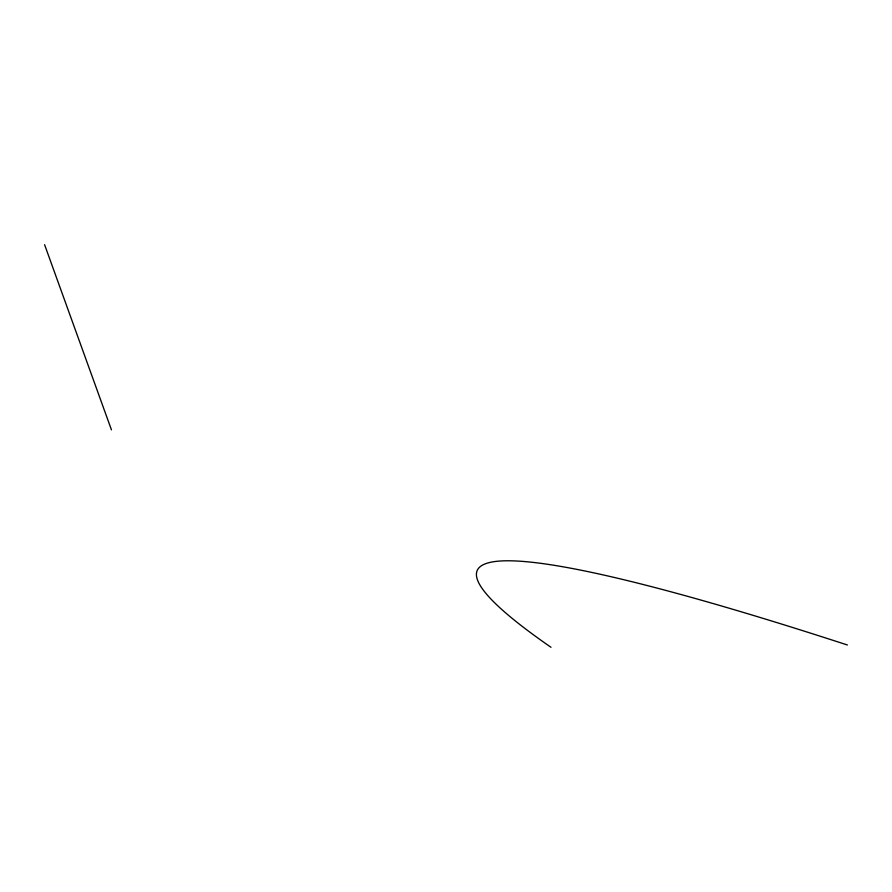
<?xml version="1.0" encoding="UTF-8"?>
<svg xmlns="http://www.w3.org/2000/svg" width="892" height="892" viewBox="0 0 892 892"><rect width="100%" height="100%" fill="white"/><g stroke="black" fill="none" stroke-linecap="round" stroke-linejoin="round"><path stroke-width="1.34" d="M44.6 244.709L111.455 429.877M551 647.291A1439.878 114.767 23.1 0 1 847.4 644.994"/></g></svg>
